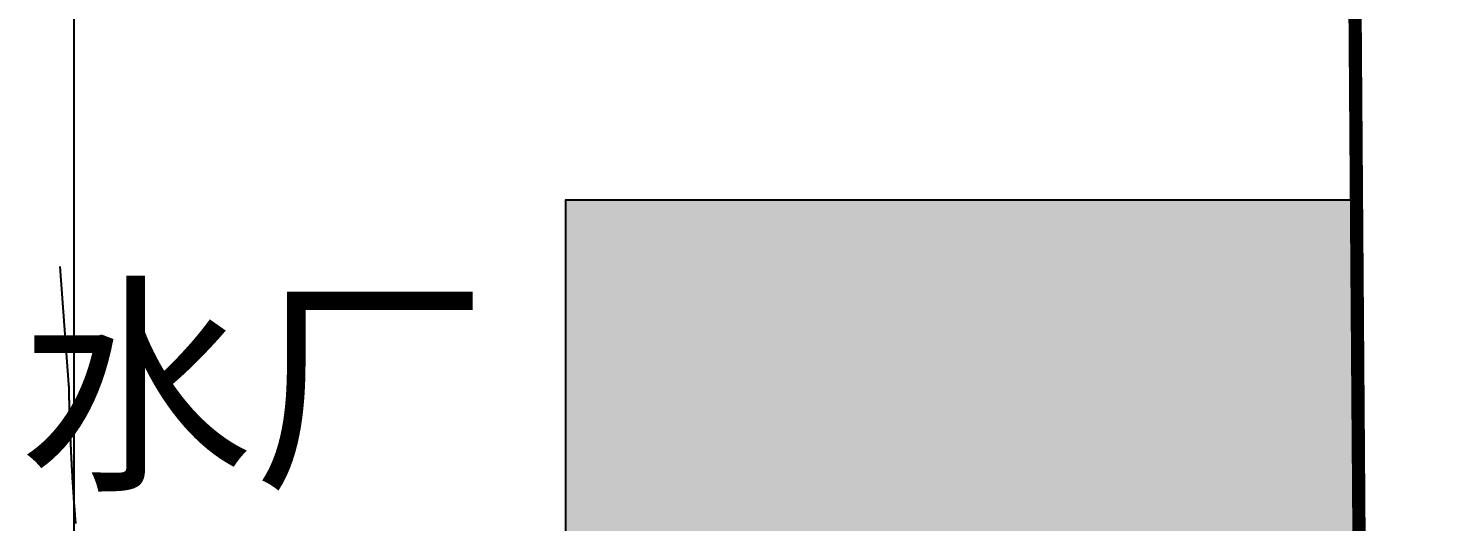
# Model space of a CAD drawing. Header units: millimetres. Extents: x 19715 to 35549, y 3563 to 14826.
# Drawn here: x 21233 to 21766, y 10068 to 10254 of the extents above; entities that cross this region are included whole.
import ezdxf

# ---------------------------------------------------------------- set-up
doc = ezdxf.new("R2010")
doc.units = ezdxf.units.MM
doc.linetypes.add('BORDER', pattern=[44.45, 12.7, -6.35, 12.7, -6.35, 0, -6.35])
for name, color, linetype in [('0-text', 7, 'Continuous'), ('000水厂用地', 7, 'Continuous'), ('RD-红线', 7, 'Continuous')]:
    doc.layers.add(name, color=color, linetype=linetype)
doc.layers.add('0000边界', color=5, linetype='Continuous', lineweight=0)
doc.styles.add('样式 2', font='simhei.ttf')

msp = doc.modelspace()

# ---------------------------------------------------------------- hatches: boundary and pattern name
at = {"layer": '000水厂用地'}
h = msp.add_hatch(color=150, dxfattribs=at)
h.dxf.hatch_style = 1
h.paths.add_polyline_path([(21734.47, 9767.17), (21709.47, 9742.17), (21563.94, 9742.16), (21435.31, 9869.32), (21435.31, 10189.56), (21734.47, 10189.56)])

# ---------------------------------------------------------------- linework, layer by layer
at = {"layer": '0000边界', "linetype": 'BORDER', "ltscale": 5, "const_width": 5}
msp.add_lwpolyline([(24835.2, 13678.52), (24616.36, 13796.25), (24361.98, 13854.17), (24149.84, 13854.07), (23938.47, 13812.96), (23551.29, 13717.66), (23323.1, 13693.36), (23089.29, 13698.97), (22817.4, 13727.08), (21971.96, 13872.83), (21973.62, 13872.55), (21975.66, 13858.11), (21887.15, 13047.26), (22064.18, 12796.63), (22596.9, 11710.8), (21876.64, 11391.11), (21725.75, 11197.54), (21734.47, 10044.38), (21433.59, 10053.18), (21435.35, 9864.85), (21587.23, 9725.65), (21620.22, 9694.34)], dxfattribs=at)
at = {"layer": '000水厂用地', "color": 150}
msp.add_lwpolyline([(21734.47, 9767.17), (21709.47, 9742.17), (21563.94, 9742.16), (21435.31, 9869.32), (21435.31, 10189.56), (21734.47, 10189.56), (21734.47, 9767.17)], dxfattribs=at)
at = {"layer": 'RD-红线'}
for points in [[(21249.94, 7833.18), (21249.94, 11293.27)], [(21249.94, 7833.18), (21249.94, 11293.27)], [(21249.94, 7833.18), (21249.94, 11293.27)], [(21734.47, 9767.17), (21734.46, 10397.16)]]:
    msp.add_lwpolyline(points, dxfattribs=at)
msp.add_lwpolyline([(21250.52, 10067.37, -0.000284), (21250.47, 10068.06, -0.000276), (21250.41, 10068.76, -0.00028), (21250.35, 10069.45, -0.000272), (21250.29, 10070.16, -0.000276), (21250.24, 10070.85, -0.000268), (21250.18, 10071.55, -0.000272), (21250.13, 10072.25, -0.000264), (21250.08, 10072.95, -0.000268), (21250.02, 10073.64, -0.00026), (21249.97, 10074.34, -0.000264), (21249.92, 10075.04, -0.000256), (21249.87, 10075.74, -0.00026), (21249.82, 10076.43, -0.000252), (21249.77, 10077.14, -0.000256), (21249.73, 10077.83, -0.000248), (21249.68, 10078.53, -0.000252), (21249.63, 10079.23, -0.000244), (21249.58, 10079.93, -0.000248), (21249.54, 10080.62, -0.00024), (21249.49, 10081.33, -0.000244), (21249.45, 10082.02, -0.000236), (21249.41, 10082.73, -0.00024), (21249.37, 10083.42, -0.000232), (21249.32, 10084.12, -0.000236), (21249.28, 10084.82, -0.000228), (21249.24, 10085.52, -0.000232), (21249.2, 10086.21, -0.000224), (21249.16, 10086.92, -0.000228), (21249.12, 10087.61, -0.00022), (21249.08, 10088.32, -0.000224), (21249.05, 10089.01, -0.000216), (21249.01, 10089.72, -0.00022), (21248.97, 10090.41, -0.000212), (21248.94, 10091.11, -0.000216), (21248.9, 10091.81, -0.000208), (21248.87, 10092.51, -0.000212), (21248.83, 10093.2, -0.000204), (21248.8, 10093.91, -0.000208), (21248.77, 10094.6, -0.0002), (21248.74, 10095.31, -0.000204), (21248.7, 10096, -0.000196), (21248.67, 10096.71, -0.0002), (21248.64, 10097.4, -0.000192), (21248.61, 10098.11, -0.000196), (21248.58, 10098.8, -0.000188), (21248.55, 10099.51, -0.000192), (21248.53, 10100.2, -0.000184), (21248.5, 10100.9, -0.000188), (21248.47, 10101.6, -0.00018), (21248.44, 10102.3, -0.000184), (21248.42, 10103, -0.000176), (21248.39, 10103.7, -0.00018), (21248.37, 10104.39, -0.000172), (21248.34, 10105.1, -0.000176), (21248.32, 10105.79, -0.000168), (21248.29, 10106.5, -0.000172), (21248.27, 10107.19, -0.000164), (21248.25, 10107.9, -0.000168), (21248.23, 10108.59, -0.00016), (21248.2, 10109.3, -0.000164), (21248.18, 10109.99, -0.000156), (21248.16, 10110.7, -0.00016), (21248.14, 10111.39, -0.000152), (21248.12, 10112.1, -0.000156), (21248.1, 10112.79, -0.000148), (21248.08, 10113.5, -0.000152), (21248.06, 10114.19, -0.000144), (21248.04, 10114.9, -0.000148), (21248.03, 10115.59, -0.00014), (21248.01, 10116.3, -0.000144), (21247.99, 10116.99, -0.000136), (21247.97, 10117.7, -0.00014), (21247.96, 10118.39, -0.000132), (21247.94, 10119.1, -0.000136), (21247.93, 10119.79), (21244.56, 10164.3)], format="xyb", dxfattribs=at)
msp.add_lwpolyline([(21250.52, 10067.37, -0.000284), (21250.47, 10068.06, -0.000276), (21250.41, 10068.76, -0.00028), (21250.35, 10069.45, -0.000272), (21250.29, 10070.16, -0.000276), (21250.24, 10070.85, -0.000268), (21250.18, 10071.55, -0.000272), (21250.13, 10072.25, -0.000264), (21250.08, 10072.95, -0.000268), (21250.02, 10073.64, -0.00026), (21249.97, 10074.34, -0.000264), (21249.92, 10075.04, -0.000256), (21249.87, 10075.74, -0.00026), (21249.82, 10076.43, -0.000252), (21249.77, 10077.14, -0.000256), (21249.73, 10077.83, -0.000248), (21249.68, 10078.53, -0.000252), (21249.63, 10079.23, -0.000244), (21249.58, 10079.93, -0.000248), (21249.54, 10080.62, -0.00024), (21249.49, 10081.33, -0.000244), (21249.45, 10082.02, -0.000236), (21249.41, 10082.73, -0.00024), (21249.37, 10083.42, -0.000232), (21249.32, 10084.12, -0.000236), (21249.28, 10084.82, -0.000228), (21249.24, 10085.52, -0.000232), (21249.2, 10086.21, -0.000224), (21249.16, 10086.92, -0.000228), (21249.12, 10087.61, -0.00022), (21249.08, 10088.32, -0.000224), (21249.05, 10089.01, -0.000216), (21249.01, 10089.72, -0.00022), (21248.97, 10090.41, -0.000212), (21248.94, 10091.11, -0.000216), (21248.9, 10091.81, -0.000208), (21248.87, 10092.51, -0.000212), (21248.83, 10093.2, -0.000204), (21248.8, 10093.91, -0.000208), (21248.77, 10094.6, -0.0002), (21248.74, 10095.31, -0.000204), (21248.7, 10096, -0.000196), (21248.67, 10096.71, -0.0002), (21248.64, 10097.4, -0.000192), (21248.61, 10098.11, -0.000196), (21248.58, 10098.8, -0.000188), (21248.55, 10099.51, -0.000192), (21248.53, 10100.2, -0.000184), (21248.5, 10100.9, -0.000188), (21248.47, 10101.6, -0.00018), (21248.44, 10102.3, -0.000184), (21248.42, 10103, -0.000176), (21248.39, 10103.7, -0.00018), (21248.37, 10104.39, -0.000172), (21248.34, 10105.1, -0.000176), (21248.32, 10105.79, -0.000168), (21248.29, 10106.5, -0.000172), (21248.27, 10107.19, -0.000164), (21248.25, 10107.9, -0.000168), (21248.23, 10108.59, -0.00016), (21248.2, 10109.3, -0.000164), (21248.18, 10109.99, -0.000156), (21248.16, 10110.7, -0.00016), (21248.14, 10111.39, -0.000152), (21248.12, 10112.1, -0.000156), (21248.1, 10112.79, -0.000148), (21248.08, 10113.5, -0.000152), (21248.06, 10114.19, -0.000144), (21248.04, 10114.9, -0.000148), (21248.03, 10115.59, -0.00014), (21248.01, 10116.3, -0.000144), (21247.99, 10116.99, -0.000136), (21247.97, 10117.7, -0.00014), (21247.96, 10118.39, -0.000132), (21247.94, 10119.1, -0.000136), (21247.93, 10119.79), (21244.56, 10164.3)], format="xyb", dxfattribs=at)
msp.add_lwpolyline([(21250.52, 10067.37, -0.000284), (21250.47, 10068.06, -0.000276), (21250.41, 10068.76, -0.00028), (21250.35, 10069.45, -0.000272), (21250.29, 10070.16, -0.000276), (21250.24, 10070.85, -0.000268), (21250.18, 10071.55, -0.000272), (21250.13, 10072.25, -0.000264), (21250.08, 10072.95, -0.000268), (21250.02, 10073.64, -0.00026), (21249.97, 10074.34, -0.000264), (21249.92, 10075.04, -0.000256), (21249.87, 10075.74, -0.00026), (21249.82, 10076.43, -0.000252), (21249.77, 10077.14, -0.000256), (21249.73, 10077.83, -0.000248), (21249.68, 10078.53, -0.000252), (21249.63, 10079.23, -0.000244), (21249.58, 10079.93, -0.000248), (21249.54, 10080.62, -0.00024), (21249.49, 10081.33, -0.000244), (21249.45, 10082.02, -0.000236), (21249.41, 10082.73, -0.00024), (21249.37, 10083.42, -0.000232), (21249.32, 10084.12, -0.000236), (21249.28, 10084.82, -0.000228), (21249.24, 10085.52, -0.000232), (21249.2, 10086.21, -0.000224), (21249.16, 10086.92, -0.000228), (21249.12, 10087.61, -0.00022), (21249.08, 10088.32, -0.000224), (21249.05, 10089.01, -0.000216), (21249.01, 10089.72, -0.00022), (21248.97, 10090.41, -0.000212), (21248.94, 10091.11, -0.000216), (21248.9, 10091.81, -0.000208), (21248.87, 10092.51, -0.000212), (21248.83, 10093.2, -0.000204), (21248.8, 10093.91, -0.000208), (21248.77, 10094.6, -0.0002), (21248.74, 10095.31, -0.000204), (21248.7, 10096, -0.000196), (21248.67, 10096.71, -0.0002), (21248.64, 10097.4, -0.000192), (21248.61, 10098.11, -0.000196), (21248.58, 10098.8, -0.000188), (21248.55, 10099.51, -0.000192), (21248.53, 10100.2, -0.000184), (21248.5, 10100.9, -0.000188), (21248.47, 10101.6, -0.00018), (21248.44, 10102.3, -0.000184), (21248.42, 10103, -0.000176), (21248.39, 10103.7, -0.00018), (21248.37, 10104.39, -0.000172), (21248.34, 10105.1, -0.000176), (21248.32, 10105.79, -0.000168), (21248.29, 10106.5, -0.000172), (21248.27, 10107.19, -0.000164), (21248.25, 10107.9, -0.000168), (21248.23, 10108.59, -0.00016), (21248.2, 10109.3, -0.000164), (21248.18, 10109.99, -0.000156), (21248.16, 10110.7, -0.00016), (21248.14, 10111.39, -0.000152), (21248.12, 10112.1, -0.000156), (21248.1, 10112.79, -0.000148), (21248.08, 10113.5, -0.000152), (21248.06, 10114.19, -0.000144), (21248.04, 10114.9, -0.000148), (21248.03, 10115.59, -0.00014), (21248.01, 10116.3, -0.000144), (21247.99, 10116.99, -0.000136), (21247.97, 10117.7, -0.00014), (21247.96, 10118.39, -0.000132), (21247.94, 10119.1, -0.000136), (21247.93, 10119.79), (21244.56, 10164.3)], format="xyb", dxfattribs=at)

# ---------------------------------------------------------------- texts
at = {"layer": '0-text', "color": 1, "style": '样式 2'}
msp.add_text('山南水厂', height=65, dxfattribs=at).set_placement((21051.28, 10086.62))

doc.saveas('drawing.dxf')
